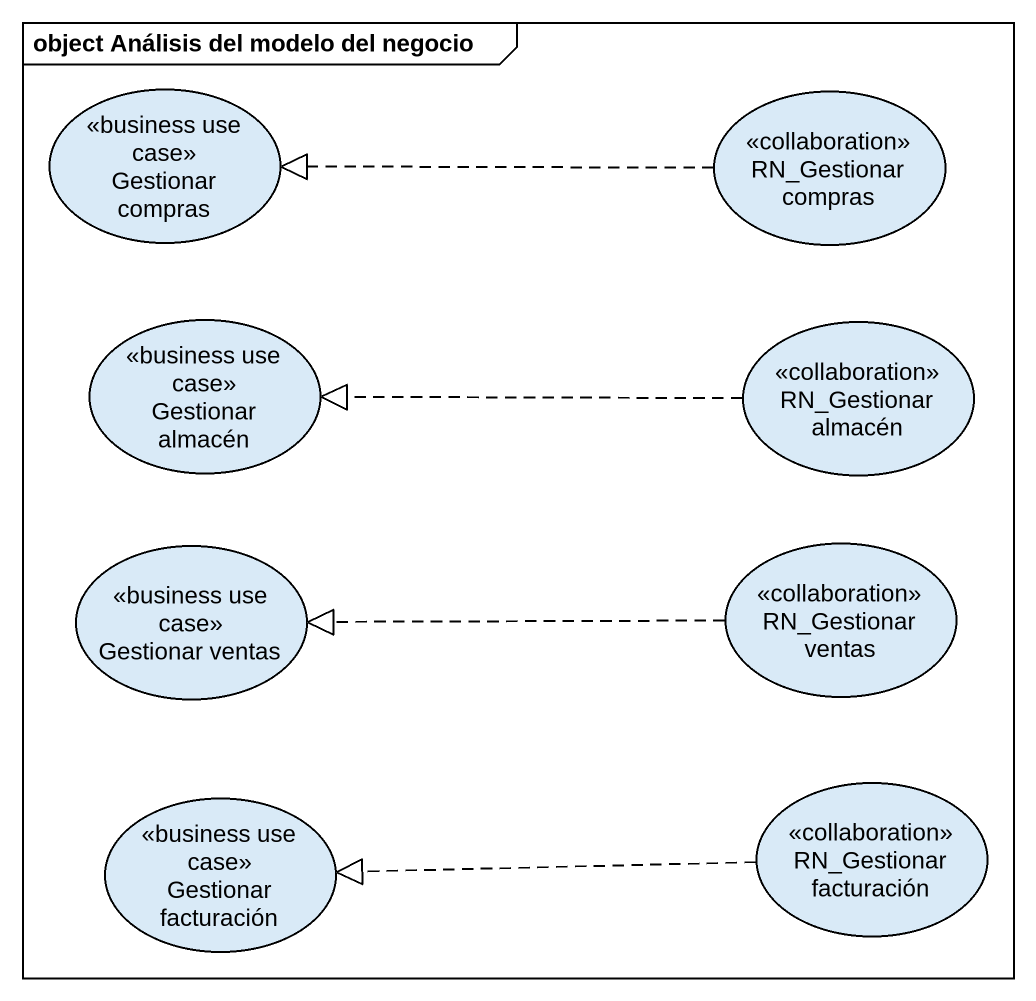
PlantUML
@startuml
mainframe object Análisis del modelo del negocio
usecase "Gestionar compras" as Gestionar_compras <<business use case>>
usecase "RN_Gestionar compras" as RN_Gestionar_compras <<collaboration>>
usecase "Gestionar almacén" as Gestionar_almacén <<business use case>>
usecase "RN_Gestionar almacén" as RN_Gestionar_almacén <<collaboration>>
usecase "Gestionar ventas" as Gestionar_ventas <<business use case>>
usecase "RN_Gestionar ventas" as RN_Gestionar_ventas <<collaboration>>
usecase "Gestionar facturación" as Gestionar_facturación <<business use case>>
usecase "RN_Gestionar facturación" as RN_Gestionar_facturación <<collaboration>>
RN_Gestionar_compras .left.|> Gestionar_compras
RN_Gestionar_almacén .left.|> Gestionar_almacén
RN_Gestionar_ventas .left.|> Gestionar_ventas
RN_Gestionar_facturación .left.|> Gestionar_facturación
@enduml
